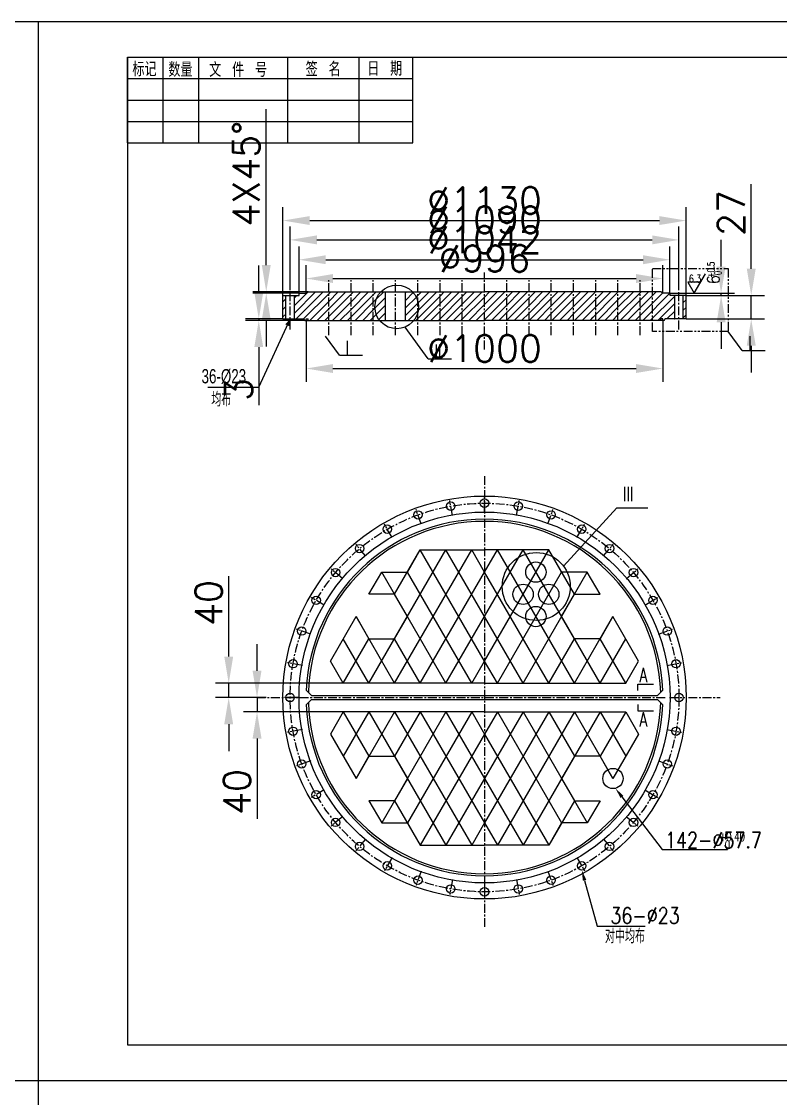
# Model space of a CAD drawing. Header units: millimetres. Extents: x 394735 to 397054, y -22030 to -21189.
# Drawn here: x 395150.5 to 395363.2, y -21731.9 to -21429.9 of the extents above; entities that cross this region are included whole.
import ezdxf

# ---------------------------------------------------------------- set-up
doc = ezdxf.new("R2010")
doc.units = ezdxf.units.MM
doc.linetypes.add('CENTERX2', pattern=[4, 2.5, -0.5, 0.5, -0.5])
doc.linetypes.add('PHANTOMX2', pattern=[5, 2.5, -0.5, 0.5, -0.5, 0.5, -0.5])
for name, color, linetype in [('16CEN', 6, 'CENTERX2'), ('16CON', 4, 'Continuous'), ('16CON2', 3, 'Continuous'), ('16DIM', 3, 'Continuous'), ('16TXT', 3, 'Continuous'), ('PHANTOMX2', 3, 'PHANTOMX2')]:
    doc.layers.add(name, color=color, linetype=linetype)
doc.styles.add('GREEKC', font='greekc.shx', dxfattribs={"width": 0.7, "bigfont": 'hztxt2.shx'})
doc.styles.add('HZ', font='txt', dxfattribs={"width": 0.8, "bigfont": 'HZTXT.SHX'})
doc.styles.get("Standard").update_dxf_attribs({"font": 'txt', "bigfont": 'gbcbig.shx'})
doc.dimstyles.get("Standard").update_dxf_attribs({"dimscale": 1.5, "dimtxt": 5, "dimasz": 5, "dimexe": 2.5, "dimexo": 0, "dimgap": 1.25, "dimtad": 3, "dimdec": 0, "dimdsep": 46, "dimtxsty": 'Standard', "dimcen": 0, "dimaunit": 1, "dimadec": 0, "dimazin": 0, "dimtfac": 1, "dimtdec": 4, "dimtmove": 0, "dimatfit": 1, "dimfxl": 1, "dimtolj": 1, "dimtzin": 0, "dimarcsym": 0})

# ---------------------------------------------------------------- blocks, each defined once
blk = doc.blocks.new('*D724')
at = {"layer": '16CON2', "color": 0, "lineweight": -2}
for p, q in [((395230.24, -21506.11), (395230.24, -21498.22)), ((395330.24, -21506.11), (395330.24, -21498.22)), ((395237.74, -21501.97), (395322.74, -21501.97))]:
    blk.add_line(p, q, dxfattribs=at)
at = {"layer": '16CON2', "color": 0}
for points in [[(395237.74, -21500.72), (395237.74, -21503.22), (395230.24, -21501.97)], [(395322.74, -21500.72), (395322.74, -21503.22), (395330.24, -21501.97)]]:
    blk.add_solid(points, dxfattribs=at)
at = {"layer": 'Defpoints', "color": 0}
for p in [(395330.24, -21501.97), (395230.24, -21506.11), (395330.24, -21506.11)]:
    blk.add_point(p, dxfattribs=at)
at = {"layer": '16CON2', "color": 0, "insert": (395280.24, -21496.34), "char_height": 7.5, "attachment_point": 5}
blk.add_mtext('\\A1;%%C996', dxfattribs=at)
blk = doc.blocks.new('*D725')
at = {"layer": '16CON2', "color": 0, "lineweight": -2}
for p, q in [((395228.24, -21506.11), (395228.24, -21492.94)), ((395332.19, -21506.11), (395332.19, -21492.94)), ((395235.74, -21496.69), (395324.69, -21496.69))]:
    blk.add_line(p, q, dxfattribs=at)
at = {"layer": '16CON2', "color": 0}
for points in [[(395235.74, -21495.44), (395235.74, -21497.94), (395228.24, -21496.69)], [(395324.69, -21495.44), (395324.69, -21497.94), (395332.19, -21496.69)]]:
    blk.add_solid(points, dxfattribs=at)
at = {"layer": 'Defpoints', "color": 0}
for p in [(395332.19, -21496.69), (395228.24, -21506.11), (395332.19, -21506.11)]:
    blk.add_point(p, dxfattribs=at)
at = {"layer": '16CON2', "color": 0, "insert": (395280.21, -21491.07), "char_height": 7.5, "attachment_point": 5}
blk.add_mtext('\\A1;%%C1042', dxfattribs=at)
blk = doc.blocks.new('*D726')
at = {"layer": '16CON2', "color": 0, "lineweight": -2}
for p, q in [((395225.74, -21504.68), (395225.74, -21487.38)), ((395334.74, -21504.82), (395334.74, -21487.38)), ((395233.24, -21491.13), (395327.24, -21491.13))]:
    blk.add_line(p, q, dxfattribs=at)
at = {"layer": '16CON2', "color": 0}
for points in [[(395233.24, -21489.88), (395233.24, -21492.38), (395225.74, -21491.13)], [(395327.24, -21489.88), (395327.24, -21492.38), (395334.74, -21491.13)]]:
    blk.add_solid(points, dxfattribs=at)
at = {"layer": 'Defpoints', "color": 0}
for p in [(395334.74, -21491.13), (395225.74, -21504.68), (395334.74, -21504.82)]:
    blk.add_point(p, dxfattribs=at)
at = {"layer": '16CON2', "color": 0, "insert": (395280.24, -21485.51), "char_height": 7.5, "attachment_point": 5}
blk.add_mtext('\\A1;%%C1090', dxfattribs=at)
blk = doc.blocks.new('*D727')
at = {"layer": '16CON2', "color": 0, "lineweight": -2}
for p, q in [((395223.74, -21506.71), (395223.74, -21481.96)), ((395336.74, -21506.71), (395336.74, -21481.96)), ((395231.24, -21485.71), (395329.24, -21485.71))]:
    blk.add_line(p, q, dxfattribs=at)
at = {"layer": '16CON2', "color": 0}
for points in [[(395231.24, -21484.46), (395231.24, -21486.96), (395223.74, -21485.71)], [(395329.24, -21484.46), (395329.24, -21486.96), (395336.74, -21485.71)]]:
    blk.add_solid(points, dxfattribs=at)
at = {"layer": 'Defpoints', "color": 0}
for p in [(395336.74, -21485.71), (395223.74, -21506.71), (395336.74, -21506.71)]:
    blk.add_point(p, dxfattribs=at)
at = {"layer": '16CON2', "color": 0, "insert": (395280.24, -21480.09), "char_height": 7.5, "attachment_point": 5}
blk.add_mtext('\\A1;%%C1130', dxfattribs=at)
blk = doc.blocks.new('*D728')
at = {"layer": '16CON2', "color": 0, "lineweight": -2}
for p, q in [((395230.24, -21513.71), (395230.24, -21530.95)), ((395330.24, -21513.71), (395330.24, -21530.95)), ((395237.74, -21527.2), (395322.74, -21527.2))]:
    blk.add_line(p, q, dxfattribs=at)
at = {"layer": '16CON2', "color": 0}
for points in [[(395237.74, -21525.95), (395237.74, -21528.45), (395230.24, -21527.2)], [(395322.74, -21525.95), (395322.74, -21528.45), (395330.24, -21527.2)]]:
    blk.add_solid(points, dxfattribs=at)
at = {"layer": 'Defpoints', "color": 0}
for p in [(395230.24, -21513.71), (395330.24, -21513.71), (395330.24, -21527.2)]:
    blk.add_point(p, dxfattribs=at)
at = {"layer": '16CON2', "color": 0, "insert": (395280.24, -21521.58), "char_height": 7.5, "attachment_point": 5}
blk.add_mtext('\\A1;%%C1000', dxfattribs=at)
blk = doc.blocks.new('*D729')
at = {"layer": '16CON2', "color": 0, "lineweight": -2}
for p, q in [((395208.54, -21607.96), (395208.54, -21585.46)), ((395240.64, -21615.46), (395204.79, -21615.46)), ((395208.54, -21619.46), (395208.54, -21615.46)), ((395217.14, -21619.46), (395204.79, -21619.46)), ((395208.54, -21626.96), (395208.54, -21634.46))]:
    blk.add_line(p, q, dxfattribs=at)
at = {"layer": '16CON2', "color": 0}
for points in [[(395207.29, -21607.96), (395209.79, -21607.96), (395208.54, -21615.46)], [(395207.29, -21626.96), (395209.79, -21626.96), (395208.54, -21619.46)]]:
    blk.add_solid(points, dxfattribs=at)
at = {"layer": 'Defpoints', "color": 0}
for p in [(395208.54, -21615.46), (395240.64, -21615.46), (395217.14, -21619.46)]:
    blk.add_point(p, dxfattribs=at)
at = {"layer": '16CON2', "color": 0, "insert": (395202.92, -21592.96), "char_height": 7.5, "attachment_point": 5, "rotation": 90}
blk.add_mtext('\\A1;40', dxfattribs=at)
blk = doc.blocks.new('*D730')
at = {"layer": '16CON2', "color": 0, "lineweight": -2}
for p, q in [((395216.48, -21611.96), (395216.48, -21604.46)), ((395219.02, -21619.46), (395212.73, -21619.46)), ((395216.48, -21619.46), (395216.48, -21623.46)), ((395240.64, -21623.46), (395212.73, -21623.46)), ((395216.48, -21630.96), (395216.48, -21653.46))]:
    blk.add_line(p, q, dxfattribs=at)
at = {"layer": '16CON2', "color": 0}
for points in [[(395215.23, -21611.96), (395217.73, -21611.96), (395216.48, -21619.46)], [(395215.23, -21630.96), (395217.73, -21630.96), (395216.48, -21623.46)]]:
    blk.add_solid(points, dxfattribs=at)
at = {"layer": 'Defpoints', "color": 0}
for p in [(395219.02, -21619.46), (395216.48, -21623.46), (395240.64, -21623.46)]:
    blk.add_point(p, dxfattribs=at)
at = {"layer": '16CON2', "color": 0, "insert": (395210.85, -21645.96), "char_height": 7.5, "attachment_point": 5, "rotation": 90}
blk.add_mtext('\\A1;40', dxfattribs=at)
blk = doc.blocks.new('*D731')
at = {"layer": '16CON2', "color": 0, "lineweight": -2}
for p, q in [((395219.06, -21498.21), (395219.06, -21454.46)), ((395230.84, -21505.71), (395215.31, -21505.71)), ((395228.24, -21506.05), (395215.31, -21506.05)), ((395219.06, -21506.05), (395219.06, -21505.71)), ((395219.06, -21513.55), (395219.06, -21521.05))]:
    blk.add_line(p, q, dxfattribs=at)
at = {"layer": '16CON2', "color": 0}
for points in [[(395217.81, -21498.21), (395220.31, -21498.21), (395219.06, -21505.71)], [(395217.81, -21513.55), (395220.31, -21513.55), (395219.06, -21506.05)]]:
    blk.add_solid(points, dxfattribs=at)
at = {"layer": 'Defpoints', "color": 0}
for p in [(395219.06, -21505.71), (395228.24, -21506.05), (395230.84, -21505.71)]:
    blk.add_point(p, dxfattribs=at)
at = {"layer": '16CON2', "color": 0, "insert": (395213.44, -21472.59), "char_height": 7.5, "attachment_point": 5, "rotation": 90}
blk.add_mtext('\\A1;4X45%%D', dxfattribs=at)
blk = doc.blocks.new('*D732')
at = {"layer": '16CON2', "color": 0, "lineweight": -2}
for p, q in [((395216.96, -21505.81), (395216.96, -21498.31)), ((395223.74, -21513.31), (395213.21, -21513.31)), ((395229.84, -21513.71), (395213.21, -21513.71)), ((395216.96, -21513.31), (395216.96, -21513.71)), ((395216.96, -21521.21), (395216.96, -21537.46))]:
    blk.add_line(p, q, dxfattribs=at)
at = {"layer": '16CON2', "color": 0}
for points in [[(395215.71, -21505.81), (395218.21, -21505.81), (395216.96, -21513.31)], [(395215.71, -21521.21), (395218.21, -21521.21), (395216.96, -21513.71)]]:
    blk.add_solid(points, dxfattribs=at)
at = {"layer": 'Defpoints', "color": 0}
for p in [(395216.96, -21513.71), (395223.74, -21513.31), (395229.84, -21513.71)]:
    blk.add_point(p, dxfattribs=at)
at = {"layer": '16CON2', "color": 0, "insert": (395211.33, -21533.09), "char_height": 7.5, "attachment_point": 5, "rotation": 90}
blk.add_mtext('\\A1;3', dxfattribs=at)
blk = doc.blocks.new('*D733')
at = {"layer": '16CON2', "color": 0, "lineweight": -2}
for p, q in [((395355, -21499.21), (395355, -21475.46)), ((395347.9, -21506.71), (395358.75, -21506.71)), ((395355, -21513.31), (395355, -21506.71)), ((395336.74, -21513.31), (395358.75, -21513.31)), ((395355, -21520.81), (395355, -21528.31))]:
    blk.add_line(p, q, dxfattribs=at)
at = {"layer": '16CON2', "color": 0}
for points in [[(395353.75, -21499.21), (395356.25, -21499.21), (395355, -21506.71)], [(395353.75, -21520.81), (395356.25, -21520.81), (395355, -21513.31)]]:
    blk.add_solid(points, dxfattribs=at)
at = {"layer": 'Defpoints', "color": 0}
for p in [(395347.9, -21506.71), (395355, -21506.71), (395336.74, -21513.31)]:
    blk.add_point(p, dxfattribs=at)
at = {"layer": '16CON2', "color": 0, "insert": (395349.38, -21483.59), "char_height": 7.5, "attachment_point": 5, "rotation": 90}
blk.add_mtext('\\A1;27', dxfattribs=at)
blk = doc.blocks.new('*D734')
at = {"layer": '16CON2', "color": 0, "lineweight": -2}
for p, q in [((395346.56, -21498.61), (395346.56, -21491.11)), ((395332.19, -21506.11), (395350.31, -21506.11)), ((395336.74, -21506.71), (395350.31, -21506.71)), ((395346.56, -21506.71), (395346.56, -21506.11)), ((395346.56, -21514.21), (395346.56, -21521.71))]:
    blk.add_line(p, q, dxfattribs=at)
at = {"layer": '16CON2', "color": 0}
for points in [[(395345.31, -21498.61), (395347.81, -21498.61), (395346.56, -21506.11)], [(395345.31, -21514.21), (395347.81, -21514.21), (395346.56, -21506.71)]]:
    blk.add_solid(points, dxfattribs=at)
at = {"layer": 'Defpoints', "color": 0}
for p in [(395332.19, -21506.11), (395336.74, -21506.71), (395346.56, -21506.11)]:
    blk.add_point(p, dxfattribs=at)

msp = doc.modelspace()

# ---------------------------------------------------------------- linework, layer by layer
for p, q in [((395180.15, -21439.9), (395565.65, -21439.9)), ((395180.15, -21439.9), (395180.15, -21716.9)), ((395180.15, -21716.9), (395565.65, -21716.9))]:
    msp.add_line(p, q)
at = {"layer": '16CEN'}
for p, q in [((395280.24, -21521.87), (395280.24, -21500.26)), ((395225.74, -21516.27), (395225.74, -21503.88)), ((395236.59, -21517.81), (395236.59, -21502.4)), ((395242.83, -21517.81), (395242.83, -21502.4)), ((395249.06, -21517.81), (395249.06, -21502.4)), ((395255.3, -21517.81), (395255.3, -21502.4)), ((395261.53, -21517.81), (395261.53, -21502.4)), ((395267.77, -21517.81), (395267.77, -21502.4)), ((395274, -21517.81), (395274, -21502.4)), ((395286.47, -21517.81), (395286.47, -21502.4)), ((395292.71, -21517.81), (395292.71, -21502.4)), ((395298.94, -21517.81), (395298.94, -21502.4)), ((395305.18, -21517.81), (395305.18, -21502.4)), ((395311.41, -21517.81), (395311.41, -21502.4)), ((395317.65, -21517.81), (395317.65, -21502.4)), ((395317.65, -21517.81), (395317.65, -21502.4)), ((395323.88, -21517.81), (395323.88, -21502.4)), ((395334.74, -21516.27), (395334.74, -21503.88)), ((395280.24, -21557.35), (395280.24, -21683.81)), ((395271.23, -21568.4), (395270.49, -21564.21)), ((395280.24, -21567.62), (395280.24, -21563.36)), ((395289.24, -21568.4), (395289.98, -21564.21)), ((395262.51, -21570.74), (395261.05, -21566.74)), ((395297.97, -21570.74), (395299.43, -21566.74)), ((395254.31, -21574.56), (395252.19, -21570.87)), ((395306.16, -21574.56), (395308.29, -21570.87)), ((395246.91, -21579.75), (395244.17, -21576.48)), ((395313.56, -21579.75), (395316.3, -21576.48)), ((395240.52, -21586.14), (395237.26, -21583.4)), ((395319.95, -21586.14), (395323.22, -21583.4)), ((395235.34, -21593.54), (395231.65, -21591.41)), ((395325.14, -21593.54), (395328.83, -21591.41)), ((395231.52, -21601.73), (395227.52, -21600.27)), ((395328.96, -21601.73), (395332.96, -21600.27)), ((395229.18, -21610.46), (395224.99, -21609.72)), ((395331.3, -21610.46), (395335.49, -21609.72)), ((395216.39, -21619.46), (395331.35, -21619.46)), ((395228.39, -21619.46), (395224.13, -21619.46)), ((395332.08, -21619.46), (395336.34, -21619.46)), ((395337.37, -21619.46), (395346.33, -21619.46)), ((395229.18, -21628.47), (395224.99, -21629.2)), ((395331.3, -21628.47), (395335.49, -21629.2)), ((395231.52, -21637.19), (395227.52, -21638.65)), ((395328.96, -21637.19), (395332.96, -21638.65)), ((395235.34, -21645.38), (395231.65, -21647.51)), ((395325.14, -21645.38), (395328.83, -21647.51)), ((395240.52, -21652.79), (395237.26, -21655.53)), ((395319.95, -21652.79), (395323.22, -21655.53)), ((395246.91, -21659.18), (395244.17, -21662.44)), ((395313.56, -21659.18), (395316.3, -21662.44)), ((395254.31, -21664.36), (395252.19, -21668.05)), ((395306.16, -21664.36), (395308.29, -21668.05)), ((395262.51, -21668.18), (395261.05, -21672.18)), ((395297.97, -21668.18), (395299.43, -21672.18)), ((395271.23, -21670.52), (395270.49, -21674.71)), ((395280.24, -21671.31), (395280.24, -21675.57)), ((395289.24, -21670.52), (395289.98, -21674.71))]:
    msp.add_line(p, q, dxfattribs=at)
msp.add_circle((395280.24, -21619.46), 54.5, dxfattribs=at)
at = {"layer": '16CON'}
for p, q in [((395223.74, -21513.31), (395223.74, -21506.71)), ((395224.54, -21513.31), (395224.54, -21506.71)), ((395226.94, -21513.31), (395226.94, -21506.71)), ((395230.84, -21505.71), (395280.24, -21505.71)), ((395252.5, -21513.71), (395252.5, -21505.71)), ((395258.1, -21513.71), (395258.1, -21505.71)), ((395329.64, -21505.71), (395280.24, -21505.71)), ((395333.54, -21513.31), (395333.54, -21506.71)), ((395335.94, -21513.31), (395335.94, -21506.71)), ((395336.74, -21513.31), (395336.74, -21506.71)), ((395223.74, -21513.31), (395229.73, -21513.31)), ((395229.84, -21513.71), (395280.24, -21513.71)), ((395230.24, -21513.31), (395230.84, -21513.31)), ((395230.84, -21513.71), (395230.84, -21513.31)), ((395330.64, -21513.71), (395280.24, -21513.71)), ((395329.64, -21513.71), (395329.64, -21513.31)), ((395330.24, -21513.31), (395329.64, -21513.31)), ((395336.74, -21513.31), (395330.75, -21513.31)), ((395231.74, -21618.86), (395328.74, -21618.86)), ((395231.74, -21620.06), (395328.74, -21620.06))]:
    msp.add_line(p, q, dxfattribs=at)
for points in [[(395223.74, -21506.71), (395228.24, -21506.71), (395228.24, -21506.11), (395230.24, -21506.11), (395230.84, -21505.71)], [(395336.74, -21506.71), (395332.24, -21506.71), (395332.24, -21506.11), (395330.24, -21506.11), (395329.64, -21505.71)], [(395230.24, -21513.71), (395230.24, -21513.31)], [(395330.24, -21513.71), (395330.24, -21513.31)], [(395280.24, -21615.46), (395240.64, -21615.46), (395237.04, -21609.23), (395244.24, -21596.76), (395247.84, -21602.99), (395255.04, -21602.99), (395258.64, -21596.76), (395255.04, -21590.52), (395247.84, -21590.52), (395251.44, -21584.29), (395258.64, -21584.29), (395262.24, -21578.05), (395280.24, -21578.05)], [(395280.24, -21615.46), (395319.84, -21615.46), (395323.44, -21609.23), (395316.24, -21596.76), (395312.64, -21602.99), (395305.44, -21602.99), (395301.84, -21596.76), (395305.44, -21590.52), (395312.64, -21590.52), (395309.04, -21584.29), (395301.84, -21584.29), (395298.24, -21578.05), (395280.24, -21578.05)], [(395231.74, -21618.86), (395230.28, -21617.4)], [(395231.74, -21620.06), (395230.28, -21621.52)], [(395328.74, -21618.86), (395330.2, -21617.4)], [(395328.74, -21620.06), (395330.2, -21621.52)], [(395280.24, -21623.46), (395240.64, -21623.46), (395237.04, -21629.7), (395244.24, -21642.17), (395247.84, -21635.93), (395255.04, -21635.93), (395258.64, -21642.17), (395255.04, -21648.4), (395247.84, -21648.4), (395251.44, -21654.64), (395258.64, -21654.64), (395262.24, -21660.87), (395280.24, -21660.87)], [(395280.24, -21623.46), (395319.84, -21623.46), (395323.44, -21629.7), (395316.24, -21642.17), (395312.64, -21635.93), (395305.44, -21635.93), (395301.84, -21642.17), (395305.44, -21648.4), (395312.64, -21648.4), (395309.04, -21654.64), (395301.84, -21654.64), (395298.24, -21660.87), (395280.24, -21660.87)]]:
    msp.add_lwpolyline(points, dxfattribs=at)
for centre, radius in [((395280.24, -21619.46), 56.5), ((395270.77, -21565.79), 1.18), ((395280.24, -21564.96), 1.18), ((395289.7, -21565.79), 1.18), ((395280.24, -21619.46), 52), ((395261.6, -21568.25), 1.18), ((395298.88, -21568.25), 1.18), ((395252.99, -21572.26), 1.18), ((395307.49, -21572.26), 1.18), ((395245.21, -21577.71), 1.18), ((395315.27, -21577.71), 1.18), ((395238.49, -21584.43), 1.18), ((395294.64, -21584.29), 2.85), ((395321.99, -21584.43), 1.18), ((395291.04, -21590.52), 2.85), ((395298.24, -21590.52), 2.85), ((395233.04, -21592.21), 1.18), ((395327.44, -21592.21), 1.18), ((395294.64, -21596.76), 2.85), ((395229.02, -21600.82), 1.18), ((395331.45, -21600.82), 1.18), ((395226.57, -21610), 1.18), ((395333.91, -21610), 1.18), ((395225.74, -21619.46), 1.18), ((395334.74, -21619.46), 1.18), ((395226.57, -21628.93), 1.18), ((395333.91, -21628.93), 1.18), ((395229.02, -21638.1), 1.18), ((395331.45, -21638.1), 1.18), ((395316.24, -21642.17), 2.85), ((395233.04, -21646.71), 1.18), ((395327.44, -21646.71), 1.18), ((395238.49, -21654.49), 1.18), ((395321.99, -21654.49), 1.18), ((395245.21, -21661.21), 1.18), ((395315.27, -21661.21), 1.18), ((395252.99, -21666.66), 1.18), ((395307.49, -21666.66), 1.18), ((395261.6, -21670.68), 1.18), ((395298.88, -21670.68), 1.18), ((395270.77, -21673.13), 1.18), ((395280.24, -21673.96), 1.18), ((395289.7, -21673.13), 1.18)]:
    msp.add_circle(centre, radius, dxfattribs=at)
for centre, radius, start, end in [((395228.62, -21513.84), 1.23, 5.769, 25.2348), ((395331.86, -21513.84), 1.23, 154.7652, 174.231), ((395280.24, -21619.46), 50, 2.3586, 177.6414), ((395280.24, -21619.46), 49.4, 1.7144, 178.2856), ((395280.24, -21619.46), 50, 182.3586, 357.6414), ((395280.24, -21619.46), 49.4, 181.7144, 358.2856)]:
    msp.add_arc(centre, radius, start, end, dxfattribs=at)
at = {"layer": '16CON2'}
for p, q in [((394734.65, -21429.9), (395575.65, -21429.9)), ((395223.74, -21508.49), (395224.54, -21507.69)), ((395226.94, -21511.66), (395232.88, -21505.71)), ((395226.94, -21509.54), (395230.61, -21505.86)), ((395226.94, -21507.42), (395227.64, -21506.71)), ((395227.41, -21513.31), (395235.01, -21505.71)), ((395228.24, -21506.12), (395228.24, -21506.11)), ((395229.53, -21513.31), (395236.59, -21506.25)), ((395231.25, -21513.71), (395236.59, -21508.37)), ((395236.59, -21506.25), (395237.13, -21505.71)), ((395236.59, -21510.49), (395241.37, -21505.71)), ((395236.59, -21508.37), (395239.25, -21505.71)), ((395236.59, -21512.61), (395242.83, -21506.38)), ((395242.83, -21506.38), (395243.49, -21505.71)), ((395242.83, -21510.62), (395247.73, -21505.71)), ((395242.83, -21508.5), (395245.61, -21505.71)), ((395242.83, -21512.74), (395249.06, -21506.5)), ((395249.06, -21506.5), (395249.85, -21505.71)), ((395249.06, -21508.63), (395249.9, -21507.79)), ((395249.53, -21510.28), (395252.5, -21507.31)), ((395249.9, -21507.79), (395251.98, -21505.71)), ((395258.1, -21505.95), (395258.34, -21505.71)), ((395258.1, -21508.08), (395260.28, -21505.89)), ((395258.1, -21510.2), (395261.13, -21507.16)), ((395260.28, -21505.89), (395260.46, -21505.71)), ((395261.13, -21507.16), (395261.53, -21506.76)), ((395261.53, -21506.76), (395262.58, -21505.71)), ((395261.53, -21513.13), (395267.77, -21506.89)), ((395261.67, -21508.74), (395264.7, -21505.71)), ((395261.72, -21510.82), (395266.83, -21505.71)), ((395267.77, -21506.89), (395268.95, -21505.71)), ((395267.77, -21511.13), (395273.19, -21505.71)), ((395267.77, -21509.01), (395271.07, -21505.71)), ((395267.77, -21513.25), (395274, -21507.02)), ((395274, -21511.26), (395279.55, -21505.71)), ((395274, -21507.02), (395275.31, -21505.71)), ((395274, -21509.14), (395277.43, -21505.71)), ((395274, -21513.38), (395280.24, -21507.15)), ((395280.24, -21507.15), (395281.67, -21505.71)), ((395280.24, -21511.39), (395285.92, -21505.71)), ((395280.24, -21509.27), (395283.8, -21505.71)), ((395280.24, -21513.51), (395286.47, -21507.28)), ((395286.47, -21507.28), (395288.04, -21505.71)), ((395286.47, -21511.52), (395292.28, -21505.71)), ((395286.47, -21509.4), (395290.16, -21505.71)), ((395286.47, -21513.64), (395292.71, -21507.41)), ((395292.71, -21507.41), (395294.4, -21505.71)), ((395292.71, -21511.65), (395298.64, -21505.71)), ((395292.71, -21509.53), (395296.52, -21505.71)), ((395292.77, -21513.71), (395298.94, -21507.54)), ((395298.94, -21507.54), (395300.77, -21505.71)), ((395298.94, -21511.78), (395305.01, -21505.71)), ((395298.94, -21509.66), (395302.89, -21505.71)), ((395299.13, -21513.71), (395305.18, -21507.66)), ((395305.18, -21507.66), (395307.13, -21505.71)), ((395305.18, -21511.91), (395311.37, -21505.71)), ((395305.18, -21509.79), (395309.25, -21505.71)), ((395305.49, -21513.71), (395311.41, -21507.79)), ((395309.74, -21513.71), (395317.65, -21505.8)), ((395311.41, -21509.91), (395315.62, -21505.71)), ((395311.41, -21507.79), (395313.49, -21505.71)), ((395311.86, -21513.71), (395317.65, -21507.92)), ((395317.65, -21510.04), (395321.98, -21505.71)), ((395317.65, -21505.8), (395317.74, -21505.71)), ((395317.65, -21507.92), (395319.86, -21505.71)), ((395317.65, -21512.17), (395323.88, -21505.93)), ((395318.22, -21513.71), (395323.88, -21508.05)), ((395323.88, -21505.93), (395324.1, -21505.71)), ((395323.88, -21510.17), (395328.34, -21505.71)), ((395323.88, -21508.05), (395326.22, -21505.71)), ((395323.88, -21512.29), (395330.13, -21506.04)), ((395324.59, -21513.71), (395332.19, -21506.11)), ((395326.71, -21513.71), (395333.54, -21506.88)), ((395335.94, -21508.72), (395336.74, -21507.92)), ((395223.74, -21510.62), (395224.54, -21509.82)), ((395233.37, -21513.71), (395236.59, -21510.49)), ((395237.61, -21513.71), (395242.83, -21508.5)), ((395239.73, -21513.71), (395242.83, -21510.62)), ((395243.98, -21513.71), (395249.06, -21508.63)), ((395246.1, -21513.71), (395249.06, -21510.75)), ((395249.06, -21510.75), (395249.53, -21510.28)), ((395249.9, -21512.03), (395252.5, -21509.43)), ((395258.1, -21512.32), (395261.53, -21508.88)), ((395258.83, -21513.71), (395261.53, -21511)), ((395263.07, -21513.71), (395267.77, -21509.01)), ((395265.19, -21513.71), (395267.77, -21511.13)), ((395269.43, -21513.71), (395274, -21509.14)), ((395271.55, -21513.71), (395274, -21511.26)), ((395275.8, -21513.71), (395280.24, -21509.27)), ((395277.92, -21513.71), (395280.24, -21511.39)), ((395282.16, -21513.71), (395286.47, -21509.4)), ((395288.52, -21513.71), (395292.71, -21509.53)), ((395294.89, -21513.71), (395298.94, -21509.66)), ((395301.25, -21513.71), (395305.18, -21509.79)), ((395307.62, -21513.71), (395311.41, -21509.91)), ((395313.98, -21513.71), (395317.65, -21510.04)), ((395320.34, -21513.71), (395323.88, -21510.17)), ((395328.83, -21513.71), (395333.54, -21509)), ((395331.35, -21513.31), (395333.54, -21511.12)), ((395335.94, -21510.85), (395336.74, -21510.05)), ((395225.74, -21513.31), (395216.92, -21532.55)), ((395223.74, -21512.74), (395224.54, -21511.94)), ((395235.49, -21513.71), (395236.59, -21512.61)), ((395241.85, -21513.71), (395242.83, -21512.74)), ((395248.22, -21513.71), (395249.06, -21512.87)), ((395249.06, -21512.87), (395249.9, -21512.03)), ((395250.34, -21513.71), (395250.63, -21513.42)), ((395250.63, -21513.42), (395252.5, -21511.55)), ((395252.46, -21513.71), (395252.5, -21513.68)), ((395260.95, -21513.71), (395261.53, -21513.13)), ((395267.31, -21513.71), (395267.77, -21513.25)), ((395273.67, -21513.71), (395274, -21513.38)), ((395280.04, -21513.71), (395280.24, -21513.51)), ((395284.28, -21513.71), (395286.47, -21511.52)), ((395286.4, -21513.71), (395286.47, -21513.64)), ((395290.64, -21513.71), (395292.71, -21511.65)), ((395297.01, -21513.71), (395298.94, -21511.78)), ((395303.37, -21513.71), (395305.18, -21511.91)), ((395309.74, -21513.71), (395310.61, -21512.84)), ((395316.1, -21513.71), (395317.65, -21512.17)), ((395322.46, -21513.71), (395323.88, -21512.29)), ((395333.47, -21513.31), (395333.54, -21513.25)), ((395335.94, -21512.97), (395336.74, -21512.17)), ((395264.49, -21524.53), (395258, -21515.58)), ((395352.45, -21522.17), (395348.56, -21516.81)), ((395239.57, -21523.46), (395235.68, -21518.1)), ((395239.57, -21523.46), (395246.06, -21523.46)), ((395352.45, -21522.17), (395358.93, -21522.17)), ((395264.49, -21524.53), (395270.98, -21524.53)), ((395216.92, -21532.55), (395202.66, -21532.55)), ((395302.33, -21582.59), (395317.37, -21566.26)), ((395317.37, -21566.26), (395326.02, -21566.26)), ((395247.84, -21615.46), (395269.44, -21578.05)), ((395255.04, -21615.46), (395276.64, -21578.05)), ((395255.04, -21590.52), (395262.24, -21578.05)), ((395280.24, -21609.23), (395262.24, -21578.05)), ((395280.24, -21596.76), (395269.44, -21578.05)), ((395280.24, -21584.29), (395276.64, -21578.05)), ((395280.24, -21609.23), (395298.24, -21578.05)), ((395280.24, -21596.76), (395291.04, -21578.05)), ((395280.24, -21584.29), (395283.84, -21578.05)), ((395305.44, -21615.46), (395283.84, -21578.05)), ((395312.64, -21615.46), (395291.04, -21578.05)), ((395305.44, -21590.52), (395298.24, -21578.05)), ((395247.84, -21590.52), (395251.44, -21584.29)), ((395269.44, -21615.46), (395251.44, -21584.29)), ((395276.64, -21615.46), (395258.64, -21584.29)), ((395262.24, -21615.46), (395280.24, -21584.29)), ((395298.24, -21615.46), (395280.24, -21584.29)), ((395283.84, -21615.46), (395301.84, -21584.29)), ((395291.04, -21615.46), (395309.04, -21584.29)), ((395312.64, -21590.52), (395309.04, -21584.29)), ((395237.04, -21609.23), (395244.24, -21596.76)), ((395255.04, -21615.46), (395244.24, -21596.76)), ((395269.44, -21615.46), (395280.24, -21596.76)), ((395291.04, -21615.46), (395280.24, -21596.76)), ((395305.44, -21615.46), (395316.24, -21596.76)), ((395323.44, -21609.23), (395316.24, -21596.76)), ((395240.64, -21615.46), (395247.84, -21602.99)), ((395247.84, -21615.46), (395240.64, -21602.99)), ((395262.24, -21615.46), (395255.04, -21602.99)), ((395298.24, -21615.46), (395305.44, -21602.99)), ((395319.84, -21615.46), (395312.64, -21602.99)), ((395312.64, -21615.46), (395319.84, -21602.99)), ((395240.64, -21615.46), (395237.04, -21609.23)), ((395276.64, -21615.46), (395280.24, -21609.23)), ((395283.84, -21615.46), (395280.24, -21609.23)), ((395319.84, -21615.46), (395323.44, -21609.23)), ((395240.64, -21623.46), (395237.04, -21629.7)), ((395240.64, -21623.46), (395247.84, -21635.93)), ((395247.84, -21623.46), (395240.64, -21635.93)), ((395255.04, -21623.46), (395244.24, -21642.17)), ((395247.84, -21623.46), (395269.44, -21660.87)), ((395269.44, -21623.46), (395251.44, -21654.64)), ((395255.04, -21623.46), (395276.64, -21660.87)), ((395262.24, -21623.46), (395255.04, -21635.93)), ((395276.64, -21623.46), (395258.64, -21654.64)), ((395262.24, -21623.46), (395280.24, -21654.64)), ((395269.44, -21623.46), (395280.24, -21642.17)), ((395276.64, -21623.46), (395280.24, -21629.7)), ((395298.24, -21623.46), (395280.24, -21654.64)), ((395283.84, -21623.46), (395280.24, -21629.7)), ((395291.04, -21623.46), (395280.24, -21642.17)), ((395283.84, -21623.46), (395301.84, -21654.64)), ((395305.44, -21623.46), (395283.84, -21660.87)), ((395291.04, -21623.46), (395309.04, -21654.64)), ((395312.64, -21623.46), (395291.04, -21660.87)), ((395298.24, -21623.46), (395305.44, -21635.93)), ((395305.44, -21623.46), (395316.24, -21642.17)), ((395319.84, -21623.46), (395312.64, -21635.93)), ((395312.64, -21623.46), (395319.84, -21635.93)), ((395319.84, -21623.46), (395323.44, -21629.7)), ((395237.04, -21629.7), (395244.24, -21642.17)), ((395280.24, -21629.7), (395262.24, -21660.87)), ((395280.24, -21629.7), (395298.24, -21660.87)), ((395323.44, -21629.7), (395316.24, -21642.17)), ((395280.24, -21642.17), (395269.44, -21660.87)), ((395280.24, -21642.17), (395291.04, -21660.87)), ((395318.76, -21647.31), (395330.07, -21662.12)), ((395255.04, -21648.4), (395262.24, -21660.87)), ((395305.44, -21648.4), (395298.24, -21660.87)), ((395312.64, -21648.4), (395309.04, -21654.64)), ((395280.24, -21654.64), (395276.64, -21660.87)), ((395280.24, -21654.64), (395283.84, -21660.87)), ((395330.07, -21662.12), (395333.07, -21662.12)), ((395333.07, -21662.12), (395348.32, -21662.12)), ((395308.29, -21670.73), (395311.83, -21683.57)), ((395311.83, -21683.57), (395314.83, -21683.57)), ((395314.83, -21683.57), (395325.23, -21683.57)), ((394734.65, -21726.9), (395155.15, -21726.9)), ((395155.15, -21726.9), (395575.65, -21726.9))]:
    msp.add_line(p, q, dxfattribs=at)
msp.add_lwpolyline([(395224.93, -21515.07, 1.2, 0, 0), (395225.74, -21513.31, 0, 0, 0)], format="xyseb", dxfattribs=at)
for points in [[(395323.2, -21617.52), (395323.2, -21615.71), (395324.5, -21615.71), (395327.58, -21615.71)], [(395323.2, -21621.4), (395323.2, -21623.21), (395324.5, -21623.21), (395327.58, -21623.21)]]:
    msp.add_lwpolyline(points, dxfattribs=at)
for centre, radius in [((395255.65, -21509.91), 6.13), ((395294.73, -21588.33), 9.53)]:
    msp.add_circle(centre, radius, dxfattribs=at)
for points in [[(395318.36, -21647.62), (395319.16, -21647.01), (395316.94, -21644.93)], [(395307.81, -21670.87), (395308.77, -21670.6), (395307.49, -21667.84)]]:
    msp.add_solid(points, dxfattribs=at)
at = {"layer": '16TXT'}
for p, q in [((395155.15, -21429.9), (395155.15, -22023.9)), ((395180.15, -21463.9), (395180.15, -21439.9)), ((395190.15, -21463.9), (395190.15, -21439.9)), ((395200.15, -21463.9), (395200.15, -21439.9)), ((395225.15, -21463.9), (395225.15, -21439.9)), ((395245.15, -21463.9), (395245.15, -21439.9)), ((395260.15, -21463.9), (395260.15, -21439.9)), ((395180.15, -21445.9), (395260.15, -21445.9)), ((395180.15, -21451.9), (395260.15, -21451.9)), ((395180.15, -21457.9), (395260.15, -21457.9)), ((395180.15, -21463.9), (395260.15, -21463.9))]:
    msp.add_line(p, q, dxfattribs=at)
at = {"layer": '16TXT', "color": 3}
msp.add_lwpolyline([(395340.89, -21503.01), (395337.25, -21503.01), (395338.97, -21506.11), (395342.16, -21500.64)], dxfattribs=at)
at = {"layer": 'PHANTOMX2'}
msp.add_lwpolyline([(395327.29, -21499.13), (395348.56, -21499.13), (395348.56, -21516.81), (395327.29, -21516.81), (395327.29, -21499.13)], close=True, dxfattribs=at)

# ---------------------------------------------------------------- texts
at = {"layer": '16CON2', "style": 'HZ', "width": 0.7}
for s, p in [('+0.5', (395344.72, -21501.83)), ('0', (395346.62, -21501.02))]:
    msp.add_text(s, height=2, rotation=90, dxfattribs=at).set_placement(p)
at = {"layer": '16CON2', "width": 0.7}
for s, height, style, p in [('I', 4, 'HZ', (395241.23, -21523.39)), ('II', 4, 'HZ', (395266.16, -21524.46)), ('I', 4, 'HZ', (395354.11, -21522.11)), ('36-%%C23', 4, 'GREEKC', (395200.93, -21531.36)), ('均布', 4, 'GREEKC', (395203.65, -21537.84)), ('III', 4, 'HZ', (395319.02, -21564.42)), ('A', 4, 'HZ', (395323.67, -21615.12)), ('A', 4, 'HZ', (395323.67, -21627.57)), ('+0.40', 2.5, 'HZ', (395346.02, -21659.75)), (' 0', 2.5, 'HZ', (395346.02, -21662.01)), ('对中均布', 4, 'HZ', (395314.01, -21688.38))]:
    msp.add_text(s, height=height, dxfattribs=dict(at, style=style)).set_placement(p)
at = {"layer": '16CON2', "char_height": 4.5, "attachment_point": 4, "style": 'HZ'}
for s, insert in [('\\A1;142-∅57.7', (395330.84, -21659.45)), ('\\A1;36-∅23', (395315.53, -21680.62))]:
    msp.add_mtext(s, dxfattribs=dict(at, insert=insert))
at = {"layer": '16DIM', "color": 3, "linetype": 'ByBlock', "insert": (395344.38, -21502.27), "char_height": 3.5, "attachment_point": 5, "rotation": 90, "style": 'HZ'}
msp.add_mtext('\\A1;6', dxfattribs=at)
at = {"layer": '16TXT', "style": 'HZ', "width": 0.85}
for s, p in [('标记', (395181.53, -21445.27)), ('数量', (395191.61, -21445.42)), ('文 件 号', (395203.06, -21445.42)), ('签 名', (395230.09, -21445.27)), ('日 期', (395247.34, -21445.11))]:
    msp.add_text(s, height=4, dxfattribs=at).set_placement(p)
at = {"layer": '16TXT', "color": 3, "style": 'HZ', "width": 0.75}
msp.add_text('6.3', height=2.176, dxfattribs=at).set_placement((395337.49, -21503.08))

# ---------------------------------------------------------------- dimensions: what is measured, and where the dimension line sits
at = {"layer": '16CON2'}
for base, p1, p2, text, picture, middle in [((395219.06, -21505.71), (395228.24, -21506.05), (395230.84, -21505.71), '4X45%%D', '*D731', (395213.44, -21472.59)), ((395355, -21506.71), (395336.74, -21513.31), (395347.9, -21506.71), '27', '*D733', (395349.38, -21483.59)), ((395346.56, -21506.11), (395336.74, -21506.71), (395332.19, -21506.11), ' ', '*D734', (395346.56, -21506.41)), ((395216.96, -21513.71), (395223.74, -21513.31), (395229.84, -21513.71), '3', '*D732', (395211.33, -21533.09)), ((395208.54, -21615.46), (395217.14, -21619.46), (395240.64, -21615.46), '40', '*D729', (395202.92, -21592.96)), ((395216.48, -21623.46), (395219.02, -21619.46), (395240.64, -21623.46), '40', '*D730', (395210.85, -21645.96))]:
    dim = msp.add_linear_dim(base=base, p1=p1, p2=p2, angle=90, text=text, dimstyle='Standard', dxfattribs=at)
    dim.commit()
    dim.dimension.update_dxf_attribs({"geometry": picture, "text_midpoint": middle})
for base, p1, p2, text, picture, middle in [((395336.74, -21485.71), (395223.74, -21506.71), (395336.74, -21506.71), '%%C1130', '*D727', (395280.24, -21480.09)), ((395334.74, -21491.13), (395225.74, -21504.68), (395334.74, -21504.82), '%%C1090', '*D726', (395280.24, -21485.51)), ((395332.19, -21496.69), (395228.24, -21506.11), (395332.19, -21506.11), '%%C1042', '*D725', (395280.21, -21491.07)), ((395330.24, -21501.97), (395230.24, -21506.11), (395330.24, -21506.11), '%%C996', '*D724', (395280.24, -21496.34)), ((395330.24, -21527.2), (395230.24, -21513.71), (395330.24, -21513.71), '%%C1000', '*D728', (395280.24, -21521.58))]:
    dim = msp.add_linear_dim(base=base, p1=p1, p2=p2, text=text, dimstyle='Standard', dxfattribs=at)
    dim.commit()
    dim.dimension.update_dxf_attribs({"geometry": picture, "text_midpoint": middle})

doc.saveas('drawing.dxf')
